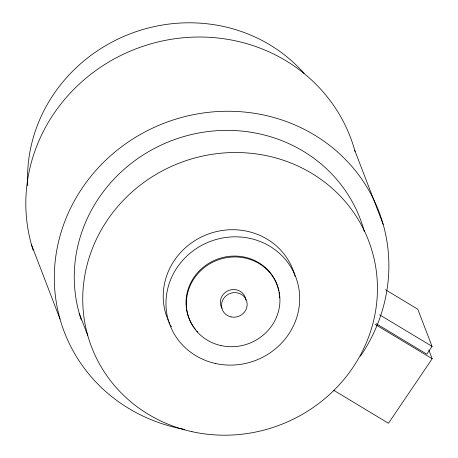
<?xml version="1.0" encoding="UTF-8"?>
<svg xmlns="http://www.w3.org/2000/svg" width="458" height="458" viewBox="0 0 458 458"><rect width="100%" height="100%" fill="white"/><g stroke="black" fill="none" stroke-linecap="round" stroke-linejoin="round"><path stroke-width="0.69" d="M385.43 289.719L417.782 309.207L432.054 346.391L426.799 354.149L376.132 323.634M428.86 350.067L432.186 358.728L388.458 423.261L333.79 390.336M379.556 314.772L432.054 346.391M375.085 324.338L432.186 358.728M354.692 150.19L383.186 224.414M79.263 313.387L87.764 335.525M31.51 244.801L60.004 319.026M33.136 250.171A168.441 159.264 -21 0 1 147.676 44.792A168.441 159.264 -21 0 1 355.065 151.535M184.517 429.421A168.441 159.264 -21 0 1 64.24 222.943A168.441 159.264 -21 0 1 297.236 125.973A168.441 159.264 -21 0 1 360.412 356.215M27.766 185.696A156.962 148.409 -21 0 1 127.25 34.968A156.962 148.409 -21 0 1 304.112 73.389M81.352 320.09A148.363 140.28 -21 0 1 180.618 137.52A148.363 140.28 -21 0 1 364.299 231.399M167.004 317.371A67.326 63.662 -21 0 1 211.035 233.099A67.326 63.662 -21 0 1 295.044 276.277M171.469 326.8A67.326 63.662 -21 0 1 170.45 324.991M169.809 323.754A67.326 63.662 -21 0 1 168.887 321.877M168.315 320.606A67.326 63.662 -21 0 1 167.502 318.671M193.408 326.571A47.117 44.552 -21 0 1 215.581 259.881A47.117 44.552 -21 0 1 278.819 291.059M279.065 292.416A47.117 44.552 -21 0 1 279.346 294.471M279.483 295.851A47.117 44.552 -21 0 1 279.598 297.912M197.764 331.941A47.117 44.552 -21 0 1 196.826 330.922M195.474 329.336A47.117 44.552 -21 0 1 194.203 327.693M222.056 308.371A12.904 12.2 -21 0 1 229.195 290.292A12.904 12.2 -21 0 1 245.9 300.093M191.948 431.659A148.363 140.28 -21 0 0 372.423 252.192A148.363 140.28 -21 0 0 125.904 197.724A148.363 140.28 -21 0 0 191.948 431.659M215.512 363.503A67.326 63.662 -21 0 0 297.414 282.054A67.326 63.662 -21 0 0 185.542 257.339A67.326 63.662 -21 0 0 215.512 363.503M231.021 316.902A12.904 12.2 -21 0 0 246.719 301.29A12.904 12.2 -21 0 0 225.273 296.549A12.904 12.2 -21 0 0 231.021 316.902M221.042 345.595A47.117 44.552 -21 0 0 278.355 288.597A47.117 44.552 -21 0 0 200.066 271.302A47.117 44.552 -21 0 0 221.042 345.595"/></g></svg>
